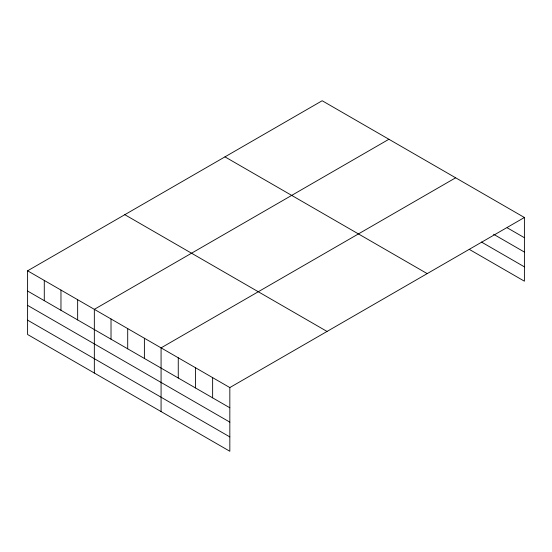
<?xml version="1.0" encoding="UTF-8"?>
<svg xmlns="http://www.w3.org/2000/svg" width="552" height="552" viewBox="0 0 552 552"><rect width="100%" height="100%" fill="white"/><g stroke="black" fill="none" stroke-linecap="round" stroke-linejoin="round"><path stroke-width="0.83" d="M27.6 270.811L229.832 387.566L229.832 451.26L27.6 334.505L27.6 270.811L322.168 100.74L524.4 217.495L524.4 281.189L469.248 249.352M388.905 139.27L94.337 309.341L94.337 373.035M455.642 177.799L161.074 347.87L161.074 411.564M229.832 387.566L524.4 217.495M507.212 227.79L524.4 237.712M493.605 234.283L524.4 252.064M481.427 242.031L524.4 266.844M224.961 156.865L427.193 273.619M124.807 214.687L327.039 331.441M27.6 291.028L229.832 407.783M27.6 305.373L229.832 422.128M27.6 320.153L229.832 436.915M212.637 377.637L212.637 397.861M195.449 367.715L195.449 387.932M178.262 357.793L178.262 378.01M144.389 338.238L144.389 358.455M127.705 328.606L127.705 348.823M111.021 318.973L111.021 339.19M77.653 299.708L77.653 319.925M60.968 290.076L60.968 310.293M44.284 280.444L44.284 300.661"/></g></svg>
